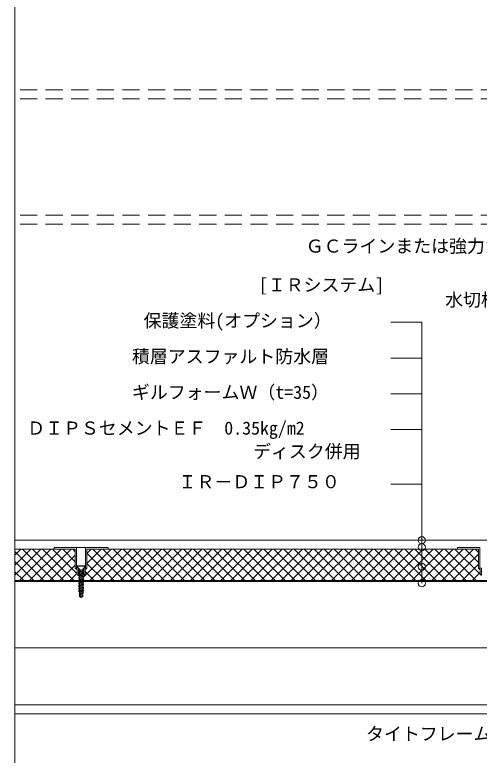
# Model space of a CAD drawing. Units: millimetres, scale not verified. Extents: x -1380 to 1380, y -955 to 955.
# Drawn here: x -900 to -382, y -516 to 311 of the extents above; entities that cross this region are included whole.
import ezdxf
from ezdxf.enums import TextEntityAlignment as Align

# ---------------------------------------------------------------- set-up
doc = ezdxf.new("R2010")
doc.units = ezdxf.units.MM
doc.header["$LTSCALE"] = 3
doc.linetypes.add('USER1', pattern=[9.525, 6.35, -3.175])
for name, color, linetype, lineweight in [('0-0_0', 7, 'Continuous', 9), ('0-1_HATCH', 9, 'Continuous', 18), ('0-3_BOUSUI', 1, 'Continuous', 18), ('0-4_MOJI', 7, 'Continuous', 18), ('0-6_KANAMONO_SCREW', 4, 'Continuous', 18), ('0-7_dannnetu', 6, 'Continuous', 18), ('0-9_TEKKOTU', 7, 'USER1', 18), ('0-B_dekki', 3, 'USER1', 18), ('0-C_ZATU', 6, 'Continuous', 18)]:
    doc.layers.add(name, color=color, linetype=linetype, lineweight=lineweight)
doc.styles.add('ＭＳ ゴシック', font='')
doc.styles.get('ＭＳ ゴシック').set_extended_font_data('MS Gothic')

msp = doc.modelspace()

# ---------------------------------------------------------------- linework, layer by layer
at = {"layer": '0-0_0', "lineweight": 18}
msp.add_lwpolyline([(-900.281, -660.14), (899.719, -660.14), (899.719, 539.86), (-900.281, 539.86)], close=True, dxfattribs=at)
at = {"layer": '0-1_HATCH'}
for p, q in [((-900.281, -292.783), (-893.638, -286.14)), ((-900.281, -304.008), (-882.413, -286.14)), ((-900.281, -315.234), (-871.188, -286.14)), ((-867.957, -321.14), (-900.281, -288.816)), ((-894.962, -321.14), (-859.962, -286.14)), ((-856.732, -321.14), (-891.732, -286.14)), ((-883.737, -321.14), (-848.737, -286.14)), ((-845.506, -321.14), (-880.506, -286.14)), ((-872.512, -321.14), (-837.512, -286.14)), ((-834.281, -321.14), (-869.281, -286.14)), ((-830.69, -313.507), (-858.056, -286.14)), ((-832.781, -300.19), (-846.83, -286.14)), ((-832.781, -288.964), (-835.605, -286.14)), ((-824.431, -317.961), (-792.61, -286.14)), ((-819.781, -290.86), (-815.061, -286.14)), ((-819.781, -302.086), (-803.836, -286.14)), ((-816.385, -321.14), (-781.385, -286.14)), ((-778.155, -321.14), (-813.155, -286.14)), ((-805.16, -321.14), (-770.16, -286.14)), ((-766.929, -321.14), (-801.929, -286.14)), ((-793.935, -321.14), (-758.935, -286.14)), ((-755.704, -321.14), (-790.704, -286.14)), ((-782.709, -321.14), (-747.709, -286.14)), ((-744.479, -321.14), (-779.479, -286.14)), ((-771.484, -321.14), (-736.484, -286.14)), ((-733.253, -321.14), (-768.253, -286.14)), ((-760.259, -321.14), (-725.259, -286.14)), ((-722.028, -321.14), (-757.028, -286.14)), ((-749.033, -321.14), (-714.033, -286.14)), ((-710.803, -321.14), (-745.803, -286.14)), ((-737.808, -321.14), (-702.808, -286.14)), ((-699.577, -321.14), (-734.577, -286.14)), ((-726.583, -321.14), (-691.583, -286.14)), ((-688.352, -321.14), (-723.352, -286.14)), ((-715.357, -321.14), (-680.357, -286.14)), ((-677.127, -321.14), (-712.127, -286.14)), ((-704.132, -321.14), (-669.132, -286.14)), ((-665.901, -321.14), (-700.901, -286.14)), ((-692.907, -321.14), (-657.907, -286.14)), ((-654.676, -321.14), (-689.676, -286.14)), ((-681.681, -321.14), (-646.681, -286.14)), ((-643.451, -321.14), (-678.451, -286.14)), ((-670.456, -321.14), (-635.456, -286.14)), ((-632.225, -321.14), (-667.225, -286.14)), ((-659.231, -321.14), (-624.231, -286.14)), ((-621, -321.14), (-656, -286.14)), ((-648.005, -321.14), (-613.005, -286.14)), ((-609.775, -321.14), (-644.775, -286.14)), ((-636.78, -321.14), (-601.78, -286.14)), ((-598.549, -321.14), (-633.549, -286.14)), ((-625.555, -321.14), (-590.555, -286.14)), ((-587.324, -321.14), (-622.324, -286.14)), ((-614.329, -321.14), (-579.329, -286.14)), ((-576.099, -321.14), (-611.099, -286.14)), ((-603.104, -321.14), (-568.104, -286.14)), ((-564.873, -321.14), (-599.873, -286.14)), ((-591.879, -321.14), (-556.879, -286.14)), ((-553.648, -321.14), (-588.648, -286.14)), ((-580.653, -321.14), (-545.653, -286.14)), ((-542.423, -321.14), (-577.423, -286.14)), ((-569.428, -321.14), (-534.428, -286.14)), ((-531.197, -321.14), (-566.197, -286.14)), ((-558.203, -321.14), (-523.203, -286.14)), ((-519.972, -321.14), (-554.972, -286.14)), ((-546.977, -321.14), (-511.977, -286.14)), ((-508.747, -321.14), (-543.747, -286.14)), ((-535.752, -321.14), (-500.752, -286.14)), ((-497.521, -321.14), (-532.521, -286.14)), ((-524.527, -321.14), (-489.527, -286.14)), ((-486.296, -321.14), (-521.296, -286.14)), ((-513.302, -321.14), (-478.302, -286.14)), ((-475.071, -321.14), (-510.071, -286.14)), ((-502.076, -321.14), (-467.076, -286.14)), ((-463.846, -321.14), (-498.846, -286.14)), ((-490.851, -321.14), (-455.851, -286.14)), ((-452.62, -321.14), (-487.62, -286.14)), ((-479.626, -321.14), (-444.626, -286.14)), ((-441.395, -321.14), (-476.395, -286.14)), ((-468.4, -321.14), (-433.4, -286.14)), ((-430.17, -321.14), (-465.17, -286.14)), ((-457.175, -321.14), (-422.175, -286.14)), ((-418.944, -321.14), (-453.944, -286.14)), ((-445.95, -321.14), (-410.95, -286.14)), ((-407.719, -321.14), (-442.719, -286.14)), ((-434.724, -321.14), (-399.724, -286.14)), ((-396.494, -321.14), (-431.494, -286.14)), ((-423.499, -321.14), (-388.499, -286.14)), ((-385.268, -321.14), (-420.268, -286.14)), ((-380.36, -314.823), (-409.043, -286.14)), ((-382.781, -301.177), (-397.818, -286.14)), ((-382.781, -289.952), (-386.592, -286.14)), ((-861.286, -321.14), (-832.781, -292.635)), ((-789.38, -321.14), (-819.781, -290.739)), ((-412.274, -321.14), (-382.781, -291.648)), ((-879.182, -321.14), (-900.281, -300.042)), ((-850.061, -321.14), (-832.781, -303.86)), ((-800.605, -321.14), (-819.781, -301.964)), ((-401.048, -321.14), (-382.781, -302.873)), ((-890.408, -321.14), (-900.281, -311.267)), ((-838.836, -321.14), (-830.781, -313.086)), ((-811.83, -321.14), (-821.781, -311.19)), ((-389.823, -321.14), (-380.781, -312.099)), ((-828.506, -315.69), (-829.056, -315.14)), ((-827.61, -321.14), (-826.673, -320.203)), ((-824.131, -320.065), (-824.431, -319.765)), ((-823.056, -321.14), (-823.885, -320.311))]:
    msp.add_line(p, q, dxfattribs=at)
at = {"layer": '0-3_BOUSUI'}
msp.add_lwpolyline([(-900.281, -276.14), (-164.423, -276.14), (-120.281, -231.998), (-120.281, -171.998), (-85.281, -136.998), (-85.281, -72.144)], dxfattribs=at)
at = {"layer": '0-4_MOJI'}
for p, q in [((-446.077, -32.57), (-480.654, -32.57)), ((-446.077, -324.219), (-446.077, -32.57)), ((-446.077, -72.57), (-480.654, -72.57)), ((-446.077, -112.57), (-480.654, -112.57)), ((-446.077, -152.57), (-480.654, -152.57)), ((-446.077, -213.352), (-480.654, -213.352))]:
    msp.add_line(p, q, dxfattribs=at)
for centre in [(-446.077, -276.14), (-446.077, -283.937), (-446.077, -305.691), (-446.077, -324.219)]:
    msp.add_circle(centre, 4, dxfattribs=at)
at = {"layer": '0-6_KANAMONO_SCREW'}
for p, q in [((-821.281, -304.64), (-831.281, -304.64)), ((-831.281, -305.14), (-831.281, -304.64)), ((-821.281, -305.14), (-823.701, -307.561)), ((-821.281, -305.14), (-821.281, -304.64)), ((-829.131, -308.69), (-828.131, -308.69)), ((-829.131, -310.44), (-828.131, -310.44)), ((-828.131, -312.94), (-829.131, -312.19)), ((-829.131, -312.19), (-828.131, -312.19)), ((-829.131, -313.94), (-828.131, -313.94)), ((-828.281, -308.69), (-828.343, -308.459)), ((-824.431, -309.565), (-828.131, -308.69)), ((-828.131, -309.44), (-828.131, -310.44)), ((-824.431, -311.315), (-828.131, -310.44)), ((-828.131, -311.19), (-828.131, -312.19)), ((-824.431, -313.065), (-828.131, -312.19)), ((-824.431, -313.606), (-828.131, -312.94)), ((-828.131, -312.94), (-828.131, -313.94)), ((-824.431, -314.815), (-828.131, -313.94)), ((-824.431, -309.565), (-824.431, -308.69)), ((-824.281, -308.69), (-824.431, -308.69)), ((-823.431, -309.565), (-824.431, -310.106)), ((-824.431, -310.106), (-824.431, -311.315)), ((-823.431, -311.315), (-824.431, -311.856)), ((-824.431, -311.856), (-824.431, -313.065)), ((-823.431, -313.065), (-824.431, -313.606)), ((-824.431, -313.606), (-824.431, -314.815)), ((-824.281, -308.69), (-824.22, -308.459)), ((-829.131, -315.69), (-828.131, -315.69)), ((-829.131, -317.44), (-828.131, -317.44)), ((-829.131, -319.19), (-828.131, -319.19)), ((-829.131, -320.94), (-828.131, -320.94)), ((-828.131, -314.69), (-828.131, -315.69)), ((-824.431, -316.565), (-828.131, -315.69)), ((-828.131, -316.44), (-828.131, -317.44)), ((-824.431, -318.315), (-828.131, -317.44)), ((-828.131, -318.19), (-828.131, -319.19)), ((-824.431, -320.065), (-828.131, -319.19)), ((-828.131, -319.94), (-828.131, -320.94)), ((-824.431, -321.815), (-828.131, -320.94)), ((-828.131, -321.69), (-828.131, -322.69)), ((-823.431, -314.815), (-824.431, -315.356)), ((-824.431, -315.356), (-824.431, -316.565)), ((-823.431, -316.565), (-824.431, -317.106)), ((-824.431, -317.106), (-824.431, -318.315)), ((-823.431, -318.315), (-824.431, -318.856)), ((-824.431, -318.856), (-824.431, -320.065)), ((-823.431, -320.065), (-824.431, -320.606)), ((-824.431, -320.606), (-824.431, -321.815)), ((-823.431, -321.815), (-824.431, -322.356)), ((-824.431, -322.356), (-824.431, -323.565)), ((-829.131, -322.69), (-828.131, -322.69)), ((-824.431, -325.315), (-829.131, -324.44)), ((-829.131, -324.44), (-828.131, -324.44)), ((-828.131, -325.19), (-829.131, -324.44)), ((-824.431, -327.065), (-829.131, -326.19)), ((-829.131, -326.19), (-828.131, -326.19)), ((-828.131, -326.94), (-829.131, -326.19)), ((-824.431, -328.815), (-829.131, -327.94)), ((-829.131, -327.94), (-828.131, -327.94)), ((-828.131, -328.69), (-829.131, -327.94)), ((-824.431, -330.565), (-829.131, -329.69)), ((-829.131, -329.69), (-828.131, -329.69)), ((-828.131, -330.44), (-829.131, -329.69)), ((-824.431, -323.565), (-828.131, -322.69)), ((-828.131, -323.44), (-828.131, -324.44)), ((-824.431, -325.315), (-828.131, -324.44)), ((-828.131, -325.19), (-828.131, -326.19)), ((-824.431, -325.856), (-828.131, -325.19)), ((-824.431, -327.065), (-828.131, -326.19)), ((-828.131, -326.94), (-828.131, -327.94)), ((-824.431, -327.606), (-828.131, -326.94)), ((-824.431, -328.815), (-828.131, -327.94)), ((-824.431, -330.565), (-828.131, -329.69)), ((-828.131, -330.44), (-828.131, -331.44)), ((-824.431, -331.106), (-828.131, -330.44)), ((-823.431, -323.565), (-824.431, -324.106)), ((-824.431, -324.106), (-824.431, -325.315)), ((-823.431, -325.315), (-824.431, -325.315)), ((-823.431, -325.315), (-824.431, -325.856)), ((-824.431, -325.856), (-824.431, -327.065)), ((-823.431, -327.065), (-824.431, -327.065)), ((-823.431, -327.065), (-824.431, -327.606)), ((-824.431, -327.606), (-824.431, -328.815)), ((-823.431, -328.815), (-824.431, -328.815)), ((-824.431, -329.356), (-824.431, -330.565)), ((-823.431, -330.565), (-824.431, -330.565)), ((-823.431, -330.565), (-824.431, -331.106)), ((-824.431, -332.315), (-829.131, -331.44)), ((-829.131, -331.44), (-828.131, -331.44)), ((-828.131, -332.19), (-829.131, -331.44)), ((-824.431, -334.065), (-829.131, -333.19)), ((-829.131, -333.19), (-828.131, -333.19)), ((-828.131, -333.94), (-829.131, -333.19)), ((-824.849, -335.64), (-828.609, -334.94)), ((-824.431, -332.315), (-828.131, -331.44)), ((-828.131, -332.19), (-828.131, -333.19)), ((-824.431, -332.856), (-828.131, -332.19)), ((-824.431, -334.065), (-828.131, -333.19)), ((-824.431, -334.606), (-828.131, -333.94)), ((-828.131, -333.94), (-827.809, -334.94)), ((-824.531, -336.073), (-828.031, -336.073)), ((-826.281, -340.24), (-828.031, -339.015)), ((-827.809, -335.54), (-827.809, -336.073)), ((-824.849, -336.073), (-827.809, -335.54)), ((-826.281, -340.24), (-825.54, -338.237)), ((-826.281, -340.24), (-824.531, -339.015)), ((-824.431, -334.606), (-824.849, -335.64)), ((-824.049, -335.64), (-824.849, -336.073)), ((-824.531, -336.073), (-824.531, -339.015)), ((-824.431, -331.106), (-824.431, -332.315)), ((-823.431, -332.315), (-824.431, -332.315)), ((-823.431, -332.315), (-824.431, -332.856)), ((-824.431, -332.856), (-824.431, -334.065)), ((-823.431, -334.065), (-824.431, -334.065)), ((-823.431, -334.065), (-824.431, -334.606))]:
    msp.add_line(p, q, dxfattribs=at)
for points in [[(-821.281, -305.14), (-831.281, -305.14), (-828.861, -307.561)], [(-824.431, -310.106), (-828.131, -309.44), (-829.131, -308.69)], [(-823.431, -309.565), (-824.431, -309.565), (-829.131, -308.69)], [(-824.431, -311.856), (-828.131, -311.19), (-829.131, -310.44)], [(-823.431, -311.315), (-824.431, -311.315), (-829.131, -310.44)], [(-823.431, -313.065), (-824.431, -313.065), (-829.131, -312.19)], [(-824.431, -315.356), (-828.131, -314.69), (-829.131, -313.94)], [(-823.431, -314.815), (-824.431, -314.815), (-829.131, -313.94)], [(-824.431, -317.106), (-828.131, -316.44), (-829.131, -315.69)], [(-823.431, -316.565), (-824.431, -316.565), (-829.131, -315.69)], [(-824.431, -318.856), (-828.131, -318.19), (-829.131, -317.44)], [(-823.431, -318.315), (-824.431, -318.315), (-829.131, -317.44)], [(-824.431, -320.606), (-828.131, -319.94), (-829.131, -319.19)], [(-823.431, -320.065), (-824.431, -320.065), (-829.131, -319.19)], [(-824.431, -322.356), (-828.131, -321.69), (-829.131, -320.94)], [(-823.431, -321.815), (-824.431, -321.815), (-829.131, -320.94)], [(-824.431, -324.106), (-828.131, -323.44), (-829.131, -322.69)], [(-823.431, -323.565), (-824.431, -323.565), (-829.131, -322.69)], [(-823.431, -328.815), (-824.431, -329.356), (-828.131, -328.69), (-828.131, -329.69)], [(-827.809, -335.54), (-828.609, -334.94), (-827.809, -334.94)], [(-826.281, -340.24), (-828.031, -336.073), (-828.031, -339.015)], [(-824.049, -335.64), (-824.849, -335.64), (-827.809, -334.94)]]:
    msp.add_lwpolyline(points, dxfattribs=at)
for centre, radius, start, end in [((-830.275, -308.975), 2, 14.93142, 45), ((-822.287, -308.975), 2, 135, 165.06858), ((-830.349, -341.258), 5.679, 32.1357, 65.91407), ((-826.281, -340.24), 2.136, 35, 69.69553)]:
    msp.add_arc(centre, radius, start, end, dxfattribs=at)
at = {"layer": '0-7_dannnetu'}
for p, q in [((-900.281, -286.14), (-832.781, -286.14)), ((-819.781, -286.14), (-382.781, -286.14))]:
    msp.add_line(p, q, dxfattribs=at)
at = {"layer": '0-9_TEKKOTU'}
for p, q in [((-75.281, 226.86), (-900.281, 226.86)), ((-75.281, 216.86), (-900.281, 216.86)), ((-75.281, 86.86), (-900.281, 86.86)), ((-75.281, 76.86), (-900.281, 76.86))]:
    msp.add_line(p, q, dxfattribs=at)
at = {"layer": '0-9_TEKKOTU', "linetype": 'Continuous'}
for p, q in [((-900.281, -460.14), (899.719, -460.14)), ((-900.281, -470.14), (899.719, -470.14))]:
    msp.add_line(p, q, dxfattribs=at)
at = {"layer": '0-B_dekki', "linetype": 'Continuous'}
for p, q in [((-900.281, -321.14), (-85.281, -321.14)), ((-900.281, -322.14), (-85.281, -322.14)), ((-900.281, -396.14), (-145.281, -396.14))]:
    msp.add_line(p, q, dxfattribs=at)
at = {"layer": '0-C_ZATU'}
for p, q in [((-821.281, -284.14), (-831.281, -284.14)), ((-823.281, -315.14), (-829.281, -315.14))]:
    msp.add_line(p, q, dxfattribs=at)
for points in [[(-829.281, -307.14), (-831.281, -307.14), (-831.281, -284.14), (-856.281, -284.14), (-856.281, -286.14), (-832.781, -286.14), (-832.781, -307.14), (-830.781, -309.14), (-830.781, -313.14), (-830.281, -315.14), (-829.281, -315.14)], [(-823.281, -307.14), (-821.281, -307.14), (-821.281, -284.14), (-796.281, -284.14), (-796.281, -286.14), (-819.781, -286.14), (-819.781, -307.14), (-821.781, -309.14), (-821.781, -313.14), (-822.281, -315.14), (-823.281, -315.14)], [(-379.281, -307.14), (-381.281, -307.14), (-381.281, -284.14), (-406.281, -284.14), (-406.281, -286.14), (-382.781, -286.14), (-382.781, -307.14), (-380.781, -309.14), (-380.781, -313.14), (-380.281, -315.14), (-379.281, -315.14)]]:
    msp.add_lwpolyline(points, close=True, dxfattribs=at)

# ---------------------------------------------------------------- texts
at = {"layer": '0-4_MOJI', "style": 'ＭＳ ゴシック'}
for s, p in [('ＧＣラインまたは強力ガムシール', (-575.613, 40.748)), ('[ＩＲシステム]', (-628.006, -2.57)), ('水切板（板金加工）', (-420.023, -19.236)), ('保護塗料(オプション）', (-756.547, -42.57)), ('積層アスファルト防水層', (-769.542, -82.57)), ('ギルフォームＷ（t=35）', (-769.542, -122.57)), ('ＤＩＰＳセメントＥＦ\u30000.35kg/m2', (-886.496, -162.57)), ('ディスク併用', (-634.388, -188.584)), ('ＩＲ－ＤＩＰ７５０', (-717.562, -222.486)), ('タイトフレーム(溶接付)', (-508.258, -504.074))]:
    msp.add_text(s, height=14.66, dxfattribs=at).set_placement(p, align=Align.BOTTOM_LEFT)

doc.saveas('drawing.dxf')
